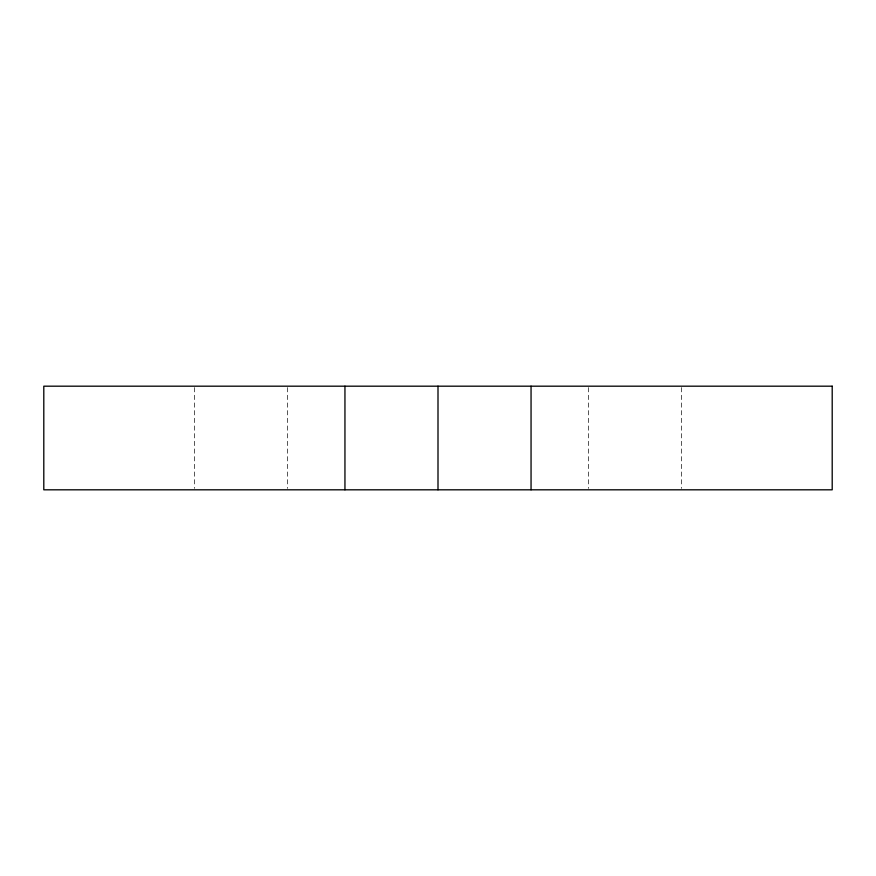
<?xml version="1.0" encoding="UTF-8"?>
<svg xmlns="http://www.w3.org/2000/svg" width="876" height="876" viewBox="0 0 876 876"><rect width="100%" height="100%" fill="white"/><g stroke="black" fill="none" stroke-linecap="round" stroke-linejoin="round"><path stroke-width="0.66" stroke-dasharray="4.38 3.29" d="M681.627 387.553L681.627 488.447M588.573 387.553L588.573 488.447M287.427 387.553L287.427 488.447M194.373 387.553L194.373 488.447"/><path stroke-width="1.31" d="M531.053 386.185L531.053 489.815M438 386.185L438 489.815M344.947 386.185L344.947 489.815M832.2 386.185L43.8 386.185L43.8 489.815L832.2 489.815L832.2 386.185"/></g></svg>
